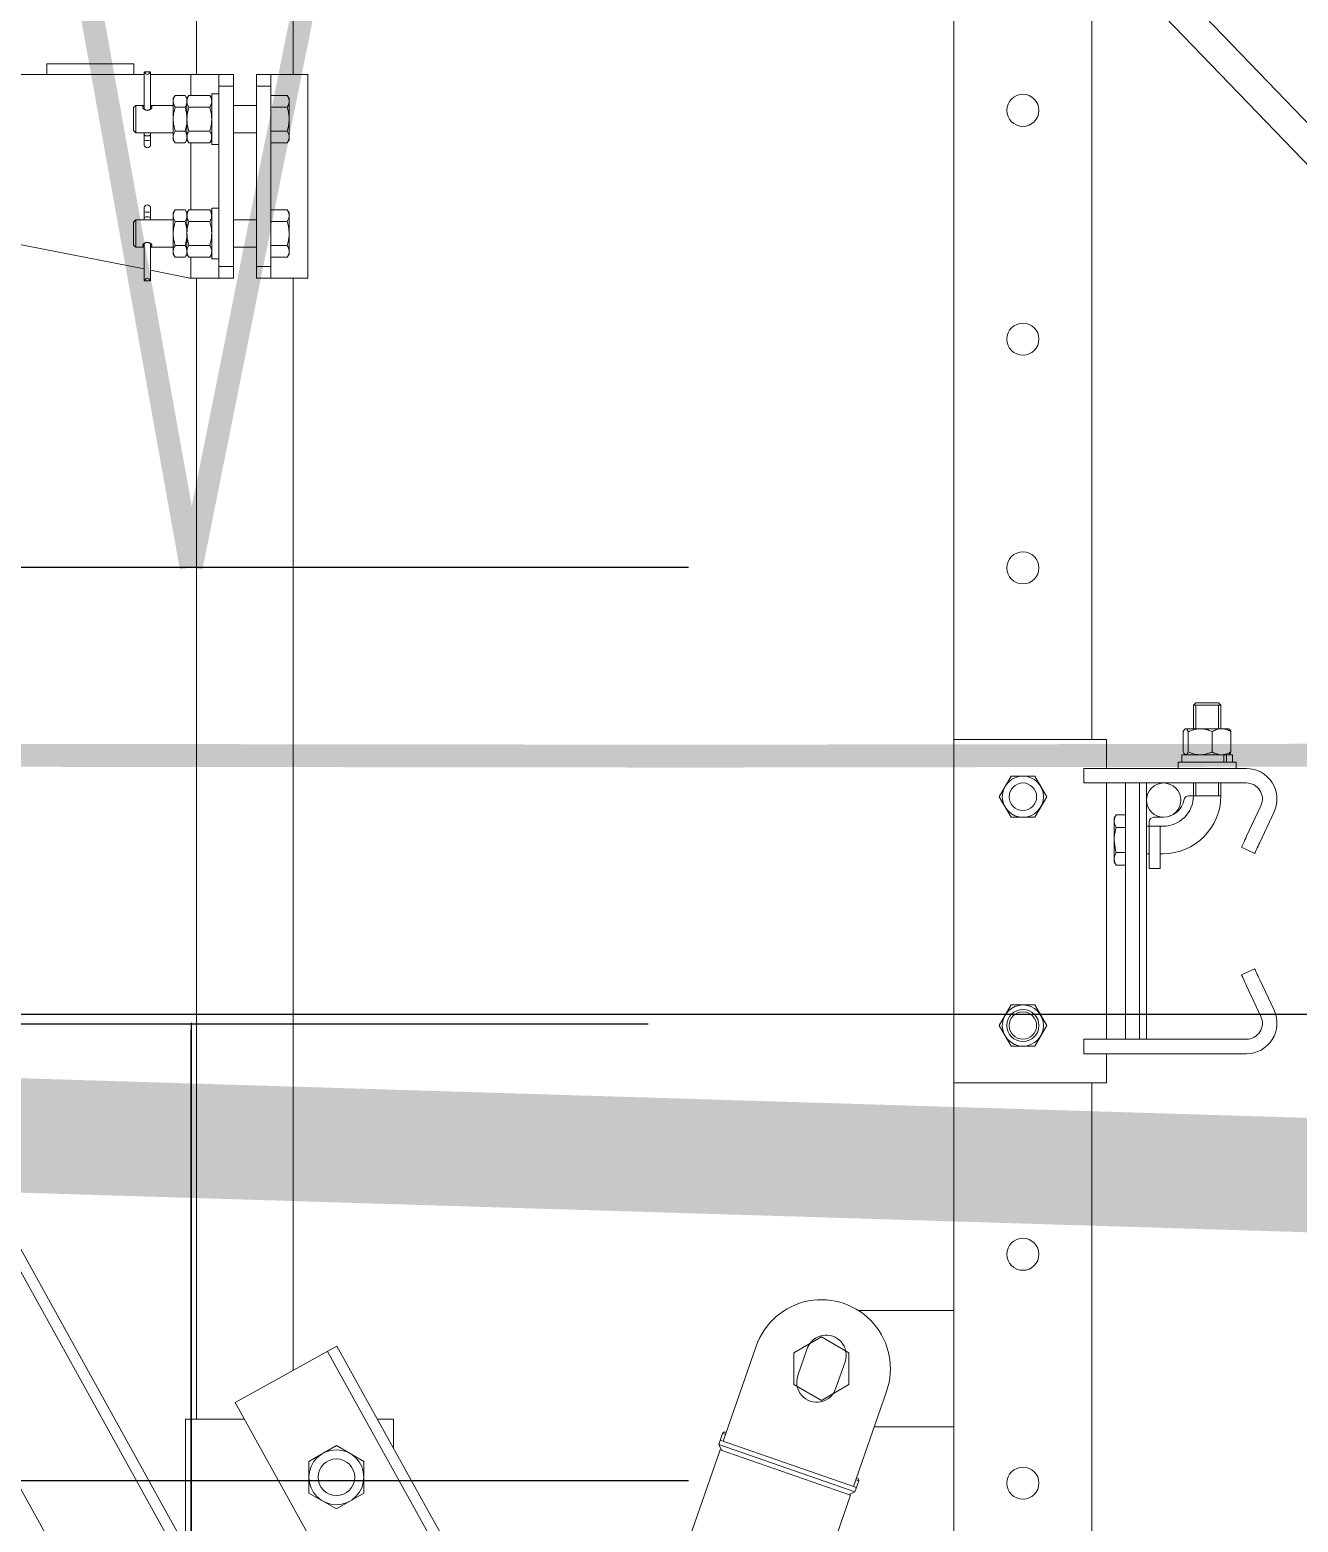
# Model space of a CAD drawing. Header units: millimetres. Extents: x -37020 to 35906, y -101 to 52234.
# Drawn here: x -218.463 to -217.908, y 321.758 to 322.41 of the extents above; entities that cross this region are included whole.
import ezdxf

# ---------------------------------------------------------------- set-up
doc = ezdxf.new("R2010")
doc.units = ezdxf.units.MM
doc.linetypes.add('CENTROX2', pattern=[101.6, 63.5, -12.7, 12.7, -12.7])
for name, color, linetype in [('Catenaria', 2, 'Continuous'), ('Eje unifilar', 4, 'CENTROX2'), ('Porticos existentes lado puente', 5, 'Continuous')]:
    doc.layers.add(name, color=color, linetype=linetype)

msp = doc.modelspace()

# ---------------------------------------------------------------- linework, layer by layer
at = {"color": 251, "linetype": 'Continuous', "lineweight": 15}
for p, q in [((-218.28445, 322.76511), (-217.83766, 322.30053)), ((-217.84008, 322.28473), (-218.2848, 322.74716)), ((-218.38973, 322.74437), (-218.38973, 322.39091)), ((-218.34752, 322.74437), (-218.34752, 322.39091)), ((-218.05877, 321.1418), (-218.05877, 322.42531)), ((-217.99847, 322.42531), (-217.99847, 322.10031)), ((-218.45521, 322.39567), (-218.41721, 322.39567)), ((-218.45521, 322.39091), (-218.45521, 322.39567)), ((-218.41721, 322.39091), (-218.41721, 322.39567)), ((-218.41267, 322.39091), (-218.46996, 322.39091)), ((-218.41267, 322.37582), (-218.41267, 322.39183)), ((-218.41267, 322.37582), (-218.41267, 322.39181)), ((-218.41241, 322.39215), (-218.41008, 322.39215)), ((-218.40982, 322.37582), (-218.40982, 322.39183)), ((-218.40982, 322.39181), (-218.40982, 322.37582)), ((-218.39221, 322.39091), (-218.40982, 322.39091)), ((-218.39221, 322.39091), (-218.38243, 322.39091)), ((-218.39221, 322.39091), (-218.39221, 322.38186)), ((-218.38243, 322.39091), (-218.37994, 322.39091)), ((-218.37994, 322.39091), (-218.37994, 322.38591)), ((-218.37359, 322.39091), (-218.37994, 322.39091)), ((-218.37359, 322.38591), (-218.37359, 322.39091)), ((-218.36359, 322.39091), (-218.36359, 322.38591)), ((-218.35724, 322.39091), (-218.36359, 322.39091)), ((-218.35724, 322.39091), (-218.35476, 322.39091)), ((-218.35724, 322.38591), (-218.35724, 322.39091)), ((-218.35476, 322.39091), (-218.34114, 322.39091)), ((-218.34114, 322.39091), (-218.34114, 322.30201)), ((-218.39992, 322.38046), (-218.39912, 322.38186)), ((-218.39472, 322.38186), (-218.39912, 322.38186)), ((-218.39472, 322.38186), (-218.39392, 322.38046)), ((-218.39392, 322.38046), (-218.39312, 322.38186)), ((-218.39312, 322.38186), (-218.38392, 322.38186)), ((-218.38392, 322.38186), (-218.38312, 322.38046)), ((-218.38312, 322.3825), (-218.37994, 322.3825)), ((-218.38312, 322.36043), (-218.38312, 322.3825)), ((-218.37994, 322.30701), (-218.37994, 322.38591)), ((-218.37994, 322.38591), (-218.37359, 322.38591)), ((-218.37994, 322.36043), (-218.37994, 322.3825)), ((-218.37359, 322.30701), (-218.37359, 322.38591)), ((-218.36359, 322.30701), (-218.36359, 322.38591)), ((-218.36359, 322.38591), (-218.35724, 322.38591)), ((-218.35724, 322.30701), (-218.35724, 322.38591)), ((-218.35724, 322.38186), (-218.3501, 322.38186)), ((-218.3501, 322.38186), (-218.34929, 322.38046)), ((-218.41724, 322.3765), (-218.41628, 322.37746)), ((-218.41724, 322.36643), (-218.41724, 322.3765)), ((-218.41628, 322.37746), (-218.41267, 322.37746)), ((-218.41628, 322.36546), (-218.41628, 322.37746)), ((-218.40982, 322.37746), (-218.39992, 322.37746)), ((-218.39992, 322.37926), (-218.39992, 322.38046)), ((-218.39992, 322.37926), (-218.39992, 322.37146)), ((-218.39472, 322.37666), (-218.39912, 322.37666)), ((-218.39392, 322.38046), (-218.39392, 322.37926)), ((-218.39392, 322.37926), (-218.39392, 322.37146)), ((-218.39312, 322.37666), (-218.38392, 322.37666)), ((-218.37359, 322.37746), (-218.36359, 322.37746)), ((-218.35724, 322.37666), (-218.3501, 322.37666)), ((-218.34929, 322.38046), (-218.34929, 322.37926)), ((-218.34929, 322.37926), (-218.34929, 322.37146)), ((-218.39992, 322.36367), (-218.39992, 322.37146)), ((-218.39392, 322.37146), (-218.39392, 322.36367)), ((-218.34929, 322.37146), (-218.34929, 322.36367)), ((-218.41628, 322.36546), (-218.41724, 322.36643)), ((-218.39992, 322.36546), (-218.41628, 322.36546)), ((-218.41267, 322.36475), (-218.41267, 322.36546)), ((-218.41267, 322.36473), (-218.41267, 322.36546)), ((-218.41267, 322.36192), (-218.41267, 322.36475)), ((-218.41267, 322.36475), (-218.41267, 322.36473)), ((-218.41267, 322.36192), (-218.41267, 322.36473)), ((-218.41267, 322.36473), (-218.41258, 322.36458)), ((-218.41267, 322.36017), (-218.41267, 322.36192)), ((-218.41267, 322.36013), (-218.41267, 322.36192)), ((-218.41267, 322.36192), (-218.41267, 322.36192)), ((-218.41258, 322.36458), (-218.41243, 322.36445)), ((-218.41243, 322.36445), (-218.41223, 322.36433)), ((-218.41223, 322.36433), (-218.41198, 322.36424)), ((-218.41198, 322.36424), (-218.4117, 322.36418)), ((-218.4117, 322.36418), (-218.4114, 322.36414)), ((-218.4114, 322.36414), (-218.41109, 322.36414)), ((-218.41109, 322.36414), (-218.41079, 322.36418)), ((-218.41079, 322.36418), (-218.41051, 322.36424)), ((-218.41051, 322.36424), (-218.41026, 322.36433)), ((-218.41026, 322.36433), (-218.41006, 322.36445)), ((-218.41006, 322.36445), (-218.40991, 322.36458)), ((-218.40991, 322.36458), (-218.40982, 322.36473)), ((-218.40982, 322.36546), (-218.40982, 322.36475)), ((-218.40982, 322.36473), (-218.40982, 322.36546)), ((-218.40982, 322.36475), (-218.40982, 322.36192)), ((-218.40982, 322.36473), (-218.40982, 322.36475)), ((-218.40982, 322.36192), (-218.40982, 322.36473)), ((-218.40982, 322.36192), (-218.40982, 322.36017)), ((-218.40982, 322.36013), (-218.40982, 322.36192)), ((-218.40982, 322.36192), (-218.40982, 322.36192)), ((-218.39992, 322.36246), (-218.39992, 322.36367)), ((-218.39912, 322.36107), (-218.39992, 322.36246)), ((-218.39472, 322.36627), (-218.39912, 322.36627)), ((-218.39392, 322.36246), (-218.39472, 322.36107)), ((-218.39392, 322.36367), (-218.39392, 322.36246)), ((-218.39312, 322.36107), (-218.39392, 322.36246)), ((-218.39312, 322.36627), (-218.38392, 322.36627)), ((-218.38312, 322.36246), (-218.38392, 322.36107)), ((-218.36359, 322.36546), (-218.37359, 322.36546)), ((-218.35724, 322.36627), (-218.3501, 322.36627)), ((-218.34929, 322.36246), (-218.3501, 322.36107)), ((-218.34929, 322.36367), (-218.34929, 322.36246)), ((-218.39472, 322.36107), (-218.39912, 322.36107)), ((-218.39312, 322.36107), (-218.38392, 322.36107)), ((-218.39221, 322.36107), (-218.39221, 322.33186)), ((-218.37994, 322.36043), (-218.38312, 322.36043)), ((-218.35724, 322.36107), (-218.3501, 322.36107)), ((-218.41267, 322.3328), (-218.41267, 322.33101)), ((-218.41267, 322.33276), (-218.41267, 322.33101)), ((-218.41267, 322.33101), (-218.41267, 322.33101)), ((-218.41267, 322.33101), (-218.41267, 322.3282)), ((-218.41267, 322.33101), (-218.41267, 322.32818)), ((-218.40982, 322.3328), (-218.40982, 322.33101)), ((-218.40982, 322.33101), (-218.40982, 322.33276)), ((-218.40982, 322.33101), (-218.40982, 322.33101)), ((-218.40982, 322.33101), (-218.40982, 322.3282)), ((-218.40982, 322.32818), (-218.40982, 322.33101)), ((-218.39912, 322.33186), (-218.39992, 322.33046)), ((-218.39992, 322.33046), (-218.39992, 322.32926)), ((-218.39992, 322.32926), (-218.39992, 322.32146)), ((-218.39472, 322.33186), (-218.39912, 322.33186)), ((-218.39392, 322.33046), (-218.39472, 322.33186)), ((-218.39312, 322.33186), (-218.39392, 322.33046)), ((-218.39392, 322.32926), (-218.39392, 322.33046)), ((-218.39392, 322.32146), (-218.39392, 322.32926)), ((-218.39312, 322.33186), (-218.38392, 322.33186)), ((-218.38312, 322.33046), (-218.38392, 322.33186)), ((-218.38312, 322.3325), (-218.38312, 322.31043)), ((-218.37994, 322.3325), (-218.38312, 322.3325)), ((-218.37994, 322.3325), (-218.37994, 322.31043)), ((-218.35724, 322.33186), (-218.3501, 322.33186)), ((-218.34929, 322.33046), (-218.3501, 322.33186)), ((-218.34929, 322.32926), (-218.34929, 322.33046)), ((-218.34929, 322.32146), (-218.34929, 322.32926)), ((-218.41628, 322.32746), (-218.41724, 322.3265)), ((-218.41724, 322.3265), (-218.41724, 322.31643)), ((-218.39992, 322.32746), (-218.41628, 322.32746)), ((-218.41628, 322.32746), (-218.41628, 322.31546)), ((-218.41267, 322.3282), (-218.41258, 322.32835)), ((-218.41267, 322.32818), (-218.41267, 322.3282)), ((-218.41267, 322.3282), (-218.41267, 322.32746)), ((-218.41267, 322.32818), (-218.41267, 322.32746)), ((-218.41258, 322.32835), (-218.41243, 322.32848)), ((-218.41243, 322.32848), (-218.41223, 322.3286)), ((-218.41223, 322.3286), (-218.41198, 322.32869)), ((-218.41198, 322.32869), (-218.4117, 322.32875)), ((-218.4117, 322.32875), (-218.4114, 322.32879)), ((-218.4114, 322.32879), (-218.41109, 322.32879)), ((-218.41109, 322.32879), (-218.41079, 322.32875)), ((-218.41079, 322.32875), (-218.41051, 322.32869)), ((-218.41051, 322.32869), (-218.41026, 322.3286)), ((-218.41026, 322.3286), (-218.41006, 322.32848)), ((-218.41006, 322.32848), (-218.40991, 322.32835)), ((-218.40991, 322.32835), (-218.40982, 322.3282)), ((-218.40982, 322.3282), (-218.40982, 322.32818)), ((-218.40982, 322.3282), (-218.40982, 322.32746)), ((-218.40982, 322.32746), (-218.40982, 322.32818)), ((-218.39472, 322.32666), (-218.39912, 322.32666)), ((-218.39312, 322.32666), (-218.38392, 322.32666)), ((-218.36359, 322.32746), (-218.37359, 322.32746)), ((-218.35724, 322.32666), (-218.3501, 322.32666)), ((-218.41267, 322.30597), (-218.46996, 322.31732)), ((-218.41724, 322.31643), (-218.41628, 322.31546)), ((-218.41267, 322.31711), (-218.41267, 322.3011)), ((-218.41267, 322.31711), (-218.41267, 322.30112)), ((-218.40982, 322.31711), (-218.40982, 322.3011)), ((-218.40982, 322.30112), (-218.40982, 322.31711)), ((-218.39992, 322.31367), (-218.39992, 322.32146)), ((-218.39472, 322.31627), (-218.39912, 322.31627)), ((-218.39392, 322.31367), (-218.39392, 322.32146)), ((-218.39312, 322.31627), (-218.38392, 322.31627)), ((-218.35724, 322.31627), (-218.3501, 322.31627)), ((-218.34929, 322.31367), (-218.34929, 322.32146)), ((-218.41628, 322.31546), (-218.41267, 322.31546)), ((-218.40982, 322.31546), (-218.39992, 322.31546)), ((-218.39992, 322.31367), (-218.39992, 322.31246)), ((-218.39992, 322.31246), (-218.39912, 322.31107)), ((-218.39472, 322.31107), (-218.39912, 322.31107)), ((-218.39472, 322.31107), (-218.39392, 322.31246)), ((-218.39392, 322.31246), (-218.39392, 322.31367)), ((-218.39392, 322.31246), (-218.39312, 322.31107)), ((-218.39312, 322.31107), (-218.38392, 322.31107)), ((-218.39221, 322.31107), (-218.39221, 322.30201)), ((-218.38392, 322.31107), (-218.38312, 322.31246)), ((-218.38312, 322.31043), (-218.37994, 322.31043)), ((-218.37359, 322.31546), (-218.36359, 322.31546)), ((-218.35724, 322.31107), (-218.3501, 322.31107)), ((-218.3501, 322.31107), (-218.34929, 322.31246)), ((-218.34929, 322.31246), (-218.34929, 322.31367)), ((-218.39271, 322.30201), (-218.40982, 322.30541)), ((-218.37994, 322.30701), (-218.37994, 322.30201)), ((-218.37359, 322.30701), (-218.37994, 322.30701)), ((-218.37359, 322.30201), (-218.37359, 322.30701)), ((-218.36359, 322.30701), (-218.36359, 322.30201)), ((-218.35724, 322.30701), (-218.36359, 322.30701)), ((-218.35724, 322.30201), (-218.35724, 322.30701)), ((-218.41241, 322.30078), (-218.41008, 322.30078)), ((-218.39271, 322.30201), (-218.38243, 322.30201)), ((-218.38973, 322.30201), (-218.38973, 321.80327)), ((-218.38243, 322.30201), (-218.37994, 322.30201)), ((-218.37994, 322.30201), (-218.37359, 322.30201)), ((-218.36359, 322.30201), (-218.35724, 322.30201)), ((-218.35724, 322.30201), (-218.35476, 322.30201)), ((-218.35476, 322.30201), (-218.34114, 322.30201)), ((-218.34752, 322.30201), (-218.34752, 321.82456)), ((-217.95412, 322.1154), (-217.95312, 322.1164)), ((-217.95412, 322.10502), (-217.95412, 322.1154)), ((-217.95412, 322.1154), (-217.94212, 322.1154)), ((-217.94312, 322.1164), (-217.95312, 322.1164)), ((-217.95312, 322.10502), (-217.95312, 322.1154)), ((-217.94312, 322.1164), (-217.94212, 322.1154)), ((-217.94312, 322.1154), (-217.94312, 322.10502)), ((-217.94212, 322.1154), (-217.94212, 322.10502)), ((-217.95855, 322.09491), (-217.95855, 322.10375)), ((-217.95788, 322.10482), (-217.95765, 322.10502)), ((-217.95765, 322.10502), (-217.95746, 322.10502)), ((-217.95746, 322.10502), (-217.95115, 322.10502)), ((-217.95636, 322.09491), (-217.95636, 322.10375)), ((-217.95115, 322.10502), (-217.94182, 322.10502)), ((-217.94594, 322.09491), (-217.94594, 322.10375)), ((-217.94182, 322.10502), (-217.9386, 322.10502)), ((-217.9386, 322.10502), (-217.93836, 322.10482)), ((-217.93769, 322.09491), (-217.93769, 322.10375)), ((-218.05862, 322.10031), (-217.99212, 322.10031)), ((-217.99212, 322.10031), (-217.99212, 322.08766)), ((-217.96082, 322.08766), (-217.96082, 322.09046)), ((-217.93542, 322.09046), (-217.96082, 322.09046)), ((-217.95916, 322.09046), (-217.95916, 322.09364)), ((-217.94088, 322.09364), (-217.95916, 322.09364)), ((-217.95765, 322.09364), (-217.95788, 322.09384)), ((-217.94088, 322.09364), (-217.94088, 322.09046)), ((-217.94082, 322.09364), (-217.93967, 322.09364)), ((-217.93967, 322.09364), (-217.93967, 322.09046)), ((-217.93708, 322.09364), (-217.93967, 322.09364)), ((-217.93836, 322.09384), (-217.9386, 322.09364)), ((-217.93708, 322.09364), (-217.93708, 322.09046)), ((-217.93542, 322.09046), (-217.93542, 322.08766)), ((-218.03901, 322.07531), (-218.03382, 322.08431)), ((-218.03382, 322.08431), (-218.02342, 322.08431)), ((-218.02342, 322.08431), (-218.01823, 322.07531)), ((-218.00195, 322.08766), (-218.00195, 322.08131)), ((-217.93097, 322.08766), (-218.00195, 322.08766)), ((-217.93097, 322.08131), (-218.00195, 322.08131)), ((-217.99212, 322.08131), (-217.99212, 321.96931)), ((-217.9838, 321.96931), (-217.9838, 322.08131)), ((-217.97762, 322.08131), (-217.97762, 321.96931)), ((-217.97462, 322.08131), (-217.97462, 321.96931)), ((-217.95412, 322.0757), (-217.95412, 322.08131)), ((-217.95312, 322.0757), (-217.95312, 322.08131)), ((-217.94312, 322.08131), (-217.94312, 322.0757)), ((-217.94212, 322.08131), (-217.94212, 322.0757)), ((-218.03382, 322.06631), (-218.03901, 322.07531)), ((-218.01823, 322.07531), (-218.02342, 322.06631)), ((-217.95621, 322.0757), (-217.95412, 322.0757)), ((-217.94212, 322.0757), (-217.95412, 322.0757)), ((-217.92463, 322.07135), (-217.93084, 322.05802)), ((-217.92509, 322.05534), (-217.91887, 322.06867)), ((-218.02342, 322.06631), (-218.03382, 322.06631)), ((-217.98872, 322.0659), (-217.98787, 322.06737)), ((-217.98872, 322.0659), (-217.98872, 322.06463)), ((-217.98872, 322.06463), (-217.98872, 322.0564)), ((-217.98787, 322.06737), (-217.9838, 322.06737)), ((-217.98787, 322.06189), (-217.9838, 322.06189)), ((-217.97464, 322.0624), (-217.97342, 322.0624)), ((-217.97342, 322.0624), (-217.97342, 322.06431)), ((-217.96742, 322.0624), (-217.97342, 322.0624)), ((-217.96867, 322.0624), (-217.97342, 322.0624)), ((-217.97342, 322.0624), (-217.97342, 322.0439)), ((-217.97142, 322.06631), (-217.96742, 322.06631)), ((-217.96867, 322.0624), (-217.96867, 322.0439)), ((-217.96742, 322.06631), (-217.96713, 322.06632)), ((-217.98872, 322.0564), (-217.98872, 322.04817)), ((-217.93195, 322.05565), (-217.93227, 322.05496)), ((-217.9316, 322.0564), (-217.93195, 322.05565)), ((-217.93122, 322.0572), (-217.9316, 322.0564)), ((-217.93084, 322.05802), (-217.93122, 322.0572)), ((-217.92547, 322.05452), (-217.92509, 322.05534)), ((-217.98787, 322.05092), (-217.9838, 322.05092)), ((-217.97342, 322.0504), (-217.97462, 322.0504)), ((-217.96742, 322.0504), (-217.96867, 322.0504)), ((-217.93304, 322.0533), (-217.93308, 322.05323)), ((-217.93308, 322.05323), (-217.92732, 322.05054)), ((-217.93294, 322.05352), (-217.93304, 322.0533)), ((-217.93278, 322.05388), (-217.93294, 322.05352)), ((-217.93255, 322.05436), (-217.93278, 322.05388)), ((-217.93227, 322.05496), (-217.93255, 322.05436)), ((-217.92732, 322.05054), (-217.92729, 322.05062)), ((-217.92729, 322.05062), (-217.92719, 322.05084)), ((-217.92719, 322.05084), (-217.92702, 322.0512)), ((-217.92702, 322.0512), (-217.92679, 322.05168)), ((-217.92679, 322.05168), (-217.92652, 322.05228)), ((-217.92652, 322.05228), (-217.9262, 322.05296)), ((-217.9262, 322.05296), (-217.92584, 322.05372)), ((-217.92584, 322.05372), (-217.92547, 322.05452)), ((-217.98872, 322.04817), (-217.98872, 322.0469)), ((-217.98787, 322.04543), (-217.98872, 322.0469)), ((-217.98787, 322.04543), (-217.9838, 322.04543)), ((-217.96867, 322.0439), (-217.97342, 322.0439)), ((-217.93651, 320.91145), (-218.54253, 322.00472)), ((-217.93236, 320.91375), (-218.53837, 322.00702)), ((-217.92732, 322.00008), (-217.93308, 321.9974)), ((-217.93308, 321.9974), (-217.93304, 321.99732)), ((-217.93304, 321.99732), (-217.93294, 321.9971)), ((-217.93294, 321.9971), (-217.93278, 321.99674)), ((-217.93278, 321.99674), (-217.93255, 321.99626)), ((-217.92729, 322.00001), (-217.92732, 322.00008)), ((-217.92719, 321.99979), (-217.92729, 322.00001)), ((-217.92702, 321.99943), (-217.92719, 321.99979)), ((-217.92679, 321.99894), (-217.92702, 321.99943)), ((-217.92652, 321.99835), (-217.92679, 321.99894)), ((-217.9262, 321.99766), (-217.92652, 321.99835)), ((-217.92584, 321.9969), (-217.9262, 321.99766)), ((-217.92547, 321.9961), (-217.92584, 321.9969)), ((-217.93255, 321.99626), (-217.93227, 321.99566)), ((-217.93227, 321.99566), (-217.93195, 321.99498)), ((-217.93195, 321.99498), (-217.9316, 321.99422)), ((-217.9316, 321.99422), (-217.93122, 321.99342)), ((-217.93122, 321.99342), (-217.93084, 321.9926)), ((-217.93084, 321.9926), (-217.92463, 321.97927)), ((-217.92509, 321.99528), (-217.92547, 321.9961)), ((-217.91887, 321.98195), (-217.92509, 321.99528)), ((-218.03901, 321.97531), (-218.03382, 321.98431)), ((-218.03382, 321.98431), (-218.02342, 321.98431)), ((-218.02342, 321.98431), (-218.01823, 321.97531)), ((-217.97679, 320.88912), (-218.5828, 321.98239)), ((-218.03382, 321.96631), (-218.03901, 321.97531)), ((-218.01823, 321.97531), (-218.02342, 321.96631)), ((-218.02342, 321.96631), (-218.03382, 321.96631)), ((-218.00195, 321.96296), (-218.00195, 321.96931)), ((-217.93097, 321.96931), (-218.00195, 321.96931)), ((-217.93097, 321.96296), (-218.00195, 321.96296)), ((-217.99212, 321.96296), (-217.99212, 321.95031)), ((-218.05862, 321.95031), (-217.99212, 321.95031)), ((-217.99847, 321.95031), (-217.99847, 321.03302)), ((-218.10043, 321.85071), (-218.05877, 321.85071)), ((-218.05877, 321.85071), (-218.05877, 321.79991)), ((-218.32837, 321.83518), (-218.3728, 321.81055)), ((-217.72236, 320.7419), (-218.32837, 321.83518)), ((-218.14515, 321.83522), (-218.1596, 321.79366)), ((-218.12867, 321.83224), (-218.11667, 321.83917)), ((-218.12288, 321.83409), (-218.12699, 321.82228)), ((-218.11667, 321.83917), (-218.10467, 321.83224)), ((-217.72651, 320.7396), (-218.33252, 321.83287)), ((-218.12867, 321.81838), (-218.12867, 321.83224)), ((-218.10635, 321.82834), (-218.11046, 321.81653)), ((-218.10467, 321.83224), (-218.10467, 321.81838)), ((-218.11667, 321.81146), (-218.12867, 321.81838)), ((-218.10467, 321.81838), (-218.11667, 321.81146)), ((-218.08819, 321.81541), (-218.10265, 321.77385)), ((-217.76679, 320.71727), (-218.3728, 321.81055)), ((-218.39463, 321.80327), (-218.36877, 321.80327)), ((-218.39463, 321.75247), (-218.39463, 321.80327)), ((-218.31068, 321.80327), (-218.30362, 321.80327)), ((-218.30362, 321.80327), (-218.30362, 321.79053)), ((-218.15989, 321.79693), (-218.16153, 321.79221)), ((-218.15989, 321.79693), (-218.15862, 321.79649)), ((-218.15829, 321.79744), (-218.15862, 321.79755)), ((-218.09358, 321.79991), (-218.05877, 321.79991)), ((-218.34062, 321.7848), (-218.32862, 321.79173)), ((-218.32862, 321.79173), (-218.31662, 321.7848)), ((-218.26003, 321.50488), (-218.16091, 321.78988)), ((-218.10203, 321.77152), (-218.16153, 321.79221)), ((-218.16153, 321.79221), (-218.1603, 321.78967)), ((-218.16091, 321.78988), (-218.10396, 321.77007)), ((-218.10137, 321.77341), (-218.16088, 321.7941)), ((-218.34062, 321.77094), (-218.34062, 321.7848)), ((-218.31662, 321.7848), (-218.31662, 321.77094)), ((-218.10039, 321.77624), (-218.10203, 321.77152)), ((-218.10039, 321.77624), (-218.10166, 321.77668)), ((-218.10133, 321.77763), (-218.101, 321.77751)), ((-218.32862, 321.76402), (-218.34062, 321.77094)), ((-218.31662, 321.77094), (-218.32862, 321.76402)), ((-218.10396, 321.77007), (-218.2208, 321.43411)), ((-218.10203, 321.77152), (-218.10457, 321.77029))]:
    msp.add_line(p, q, dxfattribs=at)
for centre, radius in [((-218.02862, 322.37531), 0.007), ((-218.02862, 322.27531), 0.007), ((-218.02862, 322.17531), 0.007), ((-218.02862, 322.07531), 0.009), ((-218.02862, 322.07531), 0.006), ((-217.96712, 322.07381), 0.0075), ((-218.02862, 321.97531), 0.009), ((-218.02862, 321.97531), 0.007), ((-218.02862, 321.97531), 0.006), ((-218.02862, 321.87531), 0.007), ((-218.32862, 321.77787), 0.012), ((-218.32862, 321.77787), 0.008), ((-218.02862, 321.77531), 0.007)]:
    msp.add_circle(centre, radius, dxfattribs=at)
for centre, radius, start, end in [((-218.41124, 322.35711), 0.00502, 73.53574, 106.46426), ((-218.41244, 322.36017), 0.00023, 180, 190.96235), ((-218.41124, 322.36041), 0.00145, 190.96235, 349.03765), ((-218.41005, 322.36017), 0.00023, 349.03765, 0), ((-218.41124, 322.33252), 0.00145, 10.96235, 169.03765), ((-218.41244, 322.33276), 0.00023, 169.03765, 180), ((-218.41124, 322.33582), 0.00502, 253.53574, 286.46426), ((-218.41005, 322.33276), 0.00023, 0, 10.96235), ((-217.93097, 322.07431), 0.01335, 335, 90), ((-217.93097, 322.07431), 0.007, 335, 90), ((-217.96742, 322.0757), 0.0253, 270, 0), ((-217.96742, 322.0757), 0.0133, 270, 0), ((-217.95621, 322.0737), 0.002, 90, 169.88685), ((-217.96742, 322.0757), 0.00939, 270.87203, 349.88935), ((-217.97142, 322.06431), 0.002, 90, 180), ((-217.93097, 321.97631), 0.01335, 270, 25), ((-217.93097, 321.97631), 0.007, 270, 25), ((-218.11667, 321.82531), 0.03015, 340.82309, 160.82309), ((-218.11462, 321.83122), 0.00875, 19.02061, 137.36328), ((-218.11462, 321.83122), 0.00875, 138.49275, 160.82309), ((-218.11462, 321.83122), 0.00875, 340.82309, 17.22681), ((-218.11872, 321.81941), 0.00875, 160.82309, 197.93329), ((-218.11872, 321.81941), 0.00875, 199.02061, 318.49276), ((-218.11872, 321.81941), 0.00875, 319.23382, 340.82309), ((-218.15895, 321.79661), 0.001, 70.82309, 160.82309), ((-218.10133, 321.77657), 0.001, 340.82309, 70.82309)]:
    msp.add_arc(centre, radius, start, end, dxfattribs=at)
at = {"color": 251, "linetype": 'Continuous', "lineweight": 15, "extrusion": (0, 0, -1)}
for centre, major_axis, ratio, start_param, end_param in [((-218.41124, 322.39168), (0.00145, 0), 0.534873, 3.332922, 3.77896), ((-218.41244, 322.39181), (0.00023, 0), 0.534873, 3.141593, 3.332922), ((-218.41124, 322.39387), (0, -0.00289), 0.501149, -0.933429, 0.933429), ((-218.41124, 322.39168), (0.00145, 0), 0.534873, -0.637368, -0.191329), ((-218.41005, 322.39181), (0.00023, 0), 0.534873, -0.191329, 0)]:
    msp.add_ellipse(centre, major_axis=major_axis, ratio=ratio, start_param=start_param, end_param=end_param, dxfattribs=at)
at = {"color": 251, "linetype": 'Continuous', "lineweight": 15}
for centre, major_axis, ratio, start_param, end_param in [((-218.41244, 322.30112), (0.00023, 0), 0.534873, 3.141593, 3.332922), ((-218.41124, 322.30125), (0.00145, 0), 0.534873, 3.332922, 3.77896), ((-218.41124, 322.29906), (0, 0.00289), 0.501149, -0.933429, 0.933429), ((-218.41124, 322.30125), (0.00145, 0), 0.534873, -0.637368, -0.191329), ((-218.41005, 322.30112), (0.00023, 0), 0.534873, -0.191329, 0)]:
    msp.add_ellipse(centre, major_axis=major_axis, ratio=ratio, start_param=start_param, end_param=end_param, dxfattribs=at)
for points, knots in [([(-218.39912, 322.38186), (-218.39918, 322.38175), (-218.3993, 322.38153), (-218.39956, 322.381), (-218.39978, 322.3804), (-218.3999, 322.37975), (-218.39991, 322.37942), (-218.39992, 322.37926)], [0, 0, 0, 0, 0.12856, 0.257217, 0.62628, 0.813145, 1, 1, 1, 1]), ([(-218.39472, 322.38186), (-218.3946, 322.38164), (-218.39431, 322.38111), (-218.39406, 322.3804), (-218.39394, 322.37975), (-218.39393, 322.37942), (-218.39392, 322.37926)], [0, 0, 0, 0, 0.257198, 0.62627, 0.81314, 1, 1, 1, 1]), ([(-218.39312, 322.38186), (-218.39323, 322.38165), (-218.39346, 322.38123), (-218.39371, 322.38058), (-218.39389, 322.37993), (-218.39391, 322.37948), (-218.39392, 322.37926)], [0, 0, 0, 0, 0.247269, 0.495363, 0.746874, 1, 1, 1, 1]), ([(-218.38392, 322.38186), (-218.38381, 322.38165), (-218.38358, 322.38123), (-218.38333, 322.38058), (-218.38315, 322.37993), (-218.38313, 322.37948), (-218.38312, 322.37926)], [0, 0, 0, 0, 0.247269, 0.495363, 0.746874, 1, 1, 1, 1]), ([(-218.34929, 322.37926), (-218.3493, 322.37932), (-218.3493, 322.37958), (-218.34936, 322.38005), (-218.34953, 322.38066), (-218.34977, 322.38126), (-218.34999, 322.38166), (-218.3501, 322.38186)], [0, 0, 0, 0, 0.070056, 0.300425, 0.53083, 0.765392, 1, 1, 1, 1]), ([(-218.41267, 322.37722), (-218.41268, 322.37721), (-218.41277, 322.37719), (-218.41291, 322.37713), (-218.41308, 322.37702), (-218.41319, 322.37689), (-218.41325, 322.37674), (-218.41325, 322.37658), (-218.41319, 322.3764), (-218.41309, 322.37622), (-218.41294, 322.37603), (-218.41274, 322.37586), (-218.41249, 322.37569), (-218.41221, 322.37555), (-218.4119, 322.37544), (-218.41157, 322.37538), (-218.41123, 322.37536), (-218.41091, 322.37538), (-218.41059, 322.37544), (-218.4103, 322.37554), (-218.41003, 322.37568), (-218.40978, 322.37583), (-218.40957, 322.37602), (-218.40941, 322.37621), (-218.4093, 322.3764), (-218.40924, 322.37658), (-218.40924, 322.37675), (-218.4093, 322.37689), (-218.4094, 322.37702), (-218.40956, 322.37712), (-218.4097, 322.37718), (-218.4098, 322.37721), (-218.40982, 322.37721)], [0, 0, 0, 0, 0.003682, 0.039936, 0.076077, 0.113337, 0.148204, 0.184166, 0.217713, 0.25221, 0.286234, 0.321161, 0.356766, 0.393373, 0.429418, 0.466605, 0.501023, 0.536512, 0.56981, 0.604018, 0.638396, 0.673681, 0.709667, 0.746706, 0.782399, 0.81923, 0.85327, 0.888331, 0.92188, 0.956338, 0.991139, 1, 1, 1, 1]), ([(-218.39992, 322.37926), (-218.39991, 322.37902), (-218.39988, 322.37847), (-218.39961, 322.3776), (-218.39928, 322.37697), (-218.39912, 322.37666)], [0, 0, 0, 0, 0.268407, 0.632373, 1, 1, 1, 1]), ([(-218.39992, 322.37146), (-218.39992, 322.37159), (-218.39991, 322.37212), (-218.39985, 322.37305), (-218.39969, 322.37426), (-218.39944, 322.37547), (-218.39923, 322.37626), (-218.39912, 322.37666)], [0, 0, 0, 0, 0.0700556, 0.2998126, 0.5308313, 0.7650256, 1, 1, 1, 1]), ([(-218.39392, 322.37926), (-218.39393, 322.37902), (-218.39396, 322.37847), (-218.39423, 322.3776), (-218.39456, 322.37697), (-218.39472, 322.37666)], [0, 0, 0, 0, 0.268407, 0.632373, 1, 1, 1, 1]), ([(-218.39392, 322.37146), (-218.39392, 322.37159), (-218.39392, 322.37212), (-218.39398, 322.37305), (-218.39415, 322.37426), (-218.3944, 322.37547), (-218.39461, 322.37626), (-218.39472, 322.37666)], [0, 0, 0, 0, 0.0700556, 0.2998126, 0.5308313, 0.7650256, 1, 1, 1, 1]), ([(-218.39392, 322.37926), (-218.39392, 322.3792), (-218.39391, 322.37893), (-218.39385, 322.37847), (-218.39369, 322.37786), (-218.39344, 322.37726), (-218.39323, 322.37686), (-218.39312, 322.37666)], [0, 0, 0, 0, 0.070056, 0.299813, 0.530831, 0.765026, 1, 1, 1, 1]), ([(-218.39312, 322.37666), (-218.39323, 322.37624), (-218.39346, 322.3754), (-218.39371, 322.37411), (-218.39389, 322.3728), (-218.39391, 322.37191), (-218.39392, 322.37146)], [0, 0, 0, 0, 0.247269, 0.495363, 0.746874, 1, 1, 1, 1]), ([(-218.38312, 322.37926), (-218.38312, 322.3792), (-218.38313, 322.37887), (-218.3832, 322.3784), (-218.38336, 322.37787), (-218.38356, 322.37733), (-218.38378, 322.37693), (-218.38392, 322.37666)], [0, 0, 0, 0, 0.070059, 0.376588, 0.530821, 0.683101, 1, 1, 1, 1]), ([(-218.38392, 322.37666), (-218.38381, 322.37624), (-218.38358, 322.3754), (-218.38333, 322.37411), (-218.38315, 322.3728), (-218.38313, 322.37191), (-218.38312, 322.37146)], [0, 0, 0, 0, 0.247269, 0.495363, 0.746874, 1, 1, 1, 1]), ([(-218.3501, 322.37666), (-218.34998, 322.37687), (-218.34975, 322.37729), (-218.3495, 322.37794), (-218.34933, 322.37859), (-218.34931, 322.37904), (-218.34929, 322.37926)], [0, 0, 0, 0, 0.2477112, 0.4953655, 0.7477053, 1, 1, 1, 1]), ([(-218.34929, 322.37146), (-218.3493, 322.37182), (-218.34932, 322.37252), (-218.34942, 322.37357), (-218.3496, 322.37462), (-218.34982, 322.37565), (-218.35001, 322.37633), (-218.3501, 322.37666)], [0, 0, 0, 0, 0.199457, 0.398929, 0.601454, 0.804007, 1, 1, 1, 1]), ([(-218.39912, 322.36627), (-218.39923, 322.36669), (-218.39946, 322.36753), (-218.39971, 322.36882), (-218.39989, 322.37013), (-218.39991, 322.37102), (-218.39992, 322.37146)], [0, 0, 0, 0, 0.247269, 0.495363, 0.746874, 1, 1, 1, 1]), ([(-218.39472, 322.36627), (-218.39461, 322.36669), (-218.39438, 322.36753), (-218.39413, 322.36882), (-218.39395, 322.37013), (-218.39393, 322.37102), (-218.39392, 322.37146)], [0, 0, 0, 0, 0.247711, 0.495365, 0.747705, 1, 1, 1, 1]), ([(-218.39392, 322.37146), (-218.39392, 322.37134), (-218.39391, 322.37081), (-218.39385, 322.36988), (-218.39369, 322.36867), (-218.39344, 322.36746), (-218.39323, 322.36667), (-218.39312, 322.36627)], [0, 0, 0, 0, 0.070056, 0.299813, 0.530831, 0.765026, 1, 1, 1, 1]), ([(-218.38312, 322.37146), (-218.38312, 322.37134), (-218.38312, 322.37081), (-218.38318, 322.36988), (-218.38335, 322.36867), (-218.3836, 322.36746), (-218.38381, 322.36667), (-218.38392, 322.36627)], [0, 0, 0, 0, 0.070056, 0.299813, 0.530831, 0.765026, 1, 1, 1, 1]), ([(-218.3501, 322.36627), (-218.34992, 322.36693), (-218.34966, 322.36792), (-218.34944, 322.36928), (-218.34932, 322.37035), (-218.3493, 322.37108), (-218.34929, 322.37146)], [0, 0, 0, 0, 0.387945, 0.583937, 0.779906, 1, 1, 1, 1]), ([(-218.39992, 322.36367), (-218.39992, 322.36373), (-218.39991, 322.364), (-218.39985, 322.36446), (-218.39969, 322.36507), (-218.39944, 322.36567), (-218.39923, 322.36607), (-218.39912, 322.36627)], [0, 0, 0, 0, 0.070056, 0.299813, 0.530831, 0.765026, 1, 1, 1, 1]), ([(-218.39912, 322.36107), (-218.39923, 322.36128), (-218.39946, 322.3617), (-218.39971, 322.36235), (-218.39989, 322.363), (-218.39991, 322.36345), (-218.39992, 322.36367)], [0, 0, 0, 0, 0.247269, 0.495363, 0.746874, 1, 1, 1, 1]), ([(-218.39392, 322.36367), (-218.39392, 322.36373), (-218.39392, 322.364), (-218.39399, 322.36446), (-218.39415, 322.36507), (-218.3944, 322.36567), (-218.39461, 322.36607), (-218.39472, 322.36627)], [0, 0, 0, 0, 0.070056, 0.300425, 0.53083, 0.765392, 1, 1, 1, 1]), ([(-218.39472, 322.36107), (-218.39461, 322.36128), (-218.39438, 322.3617), (-218.39413, 322.36235), (-218.39395, 322.363), (-218.39393, 322.36345), (-218.39392, 322.36367)], [0, 0, 0, 0, 0.247269, 0.495363, 0.746874, 1, 1, 1, 1]), ([(-218.39312, 322.36627), (-218.39324, 322.36605), (-218.39353, 322.36552), (-218.39377, 322.36481), (-218.3939, 322.36416), (-218.39391, 322.36384), (-218.39392, 322.36367)], [0, 0, 0, 0, 0.257198, 0.62627, 0.81314, 1, 1, 1, 1]), ([(-218.39392, 322.36367), (-218.39391, 322.36343), (-218.39388, 322.36288), (-218.39361, 322.36201), (-218.39328, 322.36139), (-218.39312, 322.36107)], [0, 0, 0, 0, 0.268407, 0.632373, 1, 1, 1, 1]), ([(-218.38392, 322.36627), (-218.3838, 322.36605), (-218.38351, 322.36552), (-218.38326, 322.36481), (-218.38314, 322.36416), (-218.38313, 322.36384), (-218.38312, 322.36367)], [0, 0, 0, 0, 0.257198, 0.62627, 0.81314, 1, 1, 1, 1]), ([(-218.38312, 322.36367), (-218.38313, 322.36343), (-218.38316, 322.36288), (-218.38343, 322.36201), (-218.38376, 322.36139), (-218.38392, 322.36107)], [0, 0, 0, 0, 0.268407, 0.632373, 1, 1, 1, 1]), ([(-218.34929, 322.36367), (-218.3493, 322.36373), (-218.3493, 322.364), (-218.34936, 322.36446), (-218.34953, 322.36507), (-218.34977, 322.36567), (-218.34999, 322.36607), (-218.3501, 322.36627)], [0, 0, 0, 0, 0.070056, 0.300425, 0.53083, 0.765392, 1, 1, 1, 1]), ([(-218.3501, 322.36107), (-218.34998, 322.36128), (-218.34975, 322.3617), (-218.3495, 322.36235), (-218.34933, 322.36301), (-218.34931, 322.36345), (-218.34929, 322.36367)], [0, 0, 0, 0, 0.247711, 0.495365, 0.747705, 1, 1, 1, 1]), ([(-218.39912, 322.33186), (-218.39923, 322.33165), (-218.39946, 322.33123), (-218.39971, 322.33058), (-218.39989, 322.32993), (-218.39991, 322.32948), (-218.39992, 322.32926)], [0, 0, 0, 0, 0.247269, 0.495363, 0.746874, 1, 1, 1, 1]), ([(-218.39992, 322.32926), (-218.39992, 322.3292), (-218.39991, 322.32893), (-218.39985, 322.32847), (-218.39969, 322.32786), (-218.39944, 322.32726), (-218.39923, 322.32686), (-218.39912, 322.32666)], [0, 0, 0, 0, 0.070056, 0.299813, 0.530831, 0.765026, 1, 1, 1, 1]), ([(-218.39472, 322.33186), (-218.39461, 322.33165), (-218.39438, 322.33123), (-218.39413, 322.33058), (-218.39395, 322.32993), (-218.39393, 322.32948), (-218.39392, 322.32926)], [0, 0, 0, 0, 0.247269, 0.495363, 0.746874, 1, 1, 1, 1]), ([(-218.39392, 322.32926), (-218.39392, 322.3292), (-218.39392, 322.32893), (-218.39399, 322.32847), (-218.39415, 322.32786), (-218.3944, 322.32726), (-218.39461, 322.32686), (-218.39472, 322.32666)], [0, 0, 0, 0, 0.070056, 0.300425, 0.53083, 0.765392, 1, 1, 1, 1]), ([(-218.39392, 322.32926), (-218.39391, 322.3295), (-218.39388, 322.33005), (-218.39361, 322.33092), (-218.39328, 322.33154), (-218.39312, 322.33186)], [0, 0, 0, 0, 0.268407, 0.632373, 1, 1, 1, 1]), ([(-218.39312, 322.32666), (-218.39324, 322.32688), (-218.39353, 322.32741), (-218.39377, 322.32812), (-218.3939, 322.32877), (-218.39391, 322.32909), (-218.39392, 322.32926)], [0, 0, 0, 0, 0.257198, 0.62627, 0.81314, 1, 1, 1, 1]), ([(-218.38312, 322.32926), (-218.38313, 322.3295), (-218.38316, 322.33005), (-218.38343, 322.33092), (-218.38376, 322.33154), (-218.38392, 322.33186)], [0, 0, 0, 0, 0.268407, 0.632373, 1, 1, 1, 1]), ([(-218.38392, 322.32666), (-218.3838, 322.32688), (-218.38351, 322.32741), (-218.38326, 322.32812), (-218.38314, 322.32877), (-218.38313, 322.32909), (-218.38312, 322.32926)], [0, 0, 0, 0, 0.257198, 0.62627, 0.81314, 1, 1, 1, 1]), ([(-218.3501, 322.33186), (-218.34998, 322.33165), (-218.34975, 322.33123), (-218.3495, 322.33058), (-218.34933, 322.32992), (-218.34931, 322.32948), (-218.34929, 322.32926)], [0, 0, 0, 0, 0.247711, 0.495365, 0.747705, 1, 1, 1, 1]), ([(-218.34929, 322.32926), (-218.3493, 322.3292), (-218.3493, 322.32893), (-218.34936, 322.32847), (-218.34953, 322.32786), (-218.34977, 322.32726), (-218.34999, 322.32686), (-218.3501, 322.32666)], [0, 0, 0, 0, 0.070056, 0.300425, 0.53083, 0.765392, 1, 1, 1, 1]), ([(-218.39912, 322.32666), (-218.39923, 322.32624), (-218.39946, 322.3254), (-218.39971, 322.32411), (-218.39989, 322.3228), (-218.39991, 322.32191), (-218.39992, 322.32146)], [0, 0, 0, 0, 0.247269, 0.495363, 0.746874, 1, 1, 1, 1]), ([(-218.39472, 322.32666), (-218.39461, 322.32624), (-218.39438, 322.3254), (-218.39413, 322.32411), (-218.39395, 322.3228), (-218.39393, 322.32191), (-218.39392, 322.32146)], [0, 0, 0, 0, 0.247711, 0.495365, 0.747705, 1, 1, 1, 1]), ([(-218.39392, 322.32146), (-218.39392, 322.32159), (-218.39391, 322.32212), (-218.39385, 322.32305), (-218.39369, 322.32426), (-218.39344, 322.32547), (-218.39323, 322.32626), (-218.39312, 322.32666)], [0, 0, 0, 0, 0.070056, 0.299813, 0.530831, 0.765026, 1, 1, 1, 1]), ([(-218.38312, 322.32146), (-218.38312, 322.32159), (-218.38312, 322.32212), (-218.38318, 322.32305), (-218.38335, 322.32426), (-218.3836, 322.32547), (-218.38381, 322.32626), (-218.38392, 322.32666)], [0, 0, 0, 0, 0.070056, 0.299813, 0.530831, 0.765026, 1, 1, 1, 1]), ([(-218.3501, 322.32666), (-218.34992, 322.326), (-218.34966, 322.32501), (-218.34944, 322.32365), (-218.34932, 322.32258), (-218.3493, 322.32185), (-218.34929, 322.32146)], [0, 0, 0, 0, 0.387945, 0.583937, 0.779906, 1, 1, 1, 1]), ([(-218.41267, 322.31571), (-218.41268, 322.31572), (-218.41277, 322.31574), (-218.41291, 322.3158), (-218.41308, 322.31591), (-218.41319, 322.31604), (-218.41325, 322.31619), (-218.41325, 322.31635), (-218.41319, 322.31653), (-218.41309, 322.31671), (-218.41294, 322.3169), (-218.41274, 322.31707), (-218.41249, 322.31724), (-218.41221, 322.31738), (-218.4119, 322.31749), (-218.41157, 322.31755), (-218.41123, 322.31757), (-218.41091, 322.31755), (-218.41059, 322.31749), (-218.4103, 322.31739), (-218.41003, 322.31725), (-218.40978, 322.3171), (-218.40957, 322.31691), (-218.40941, 322.31672), (-218.4093, 322.31653), (-218.40924, 322.31635), (-218.40924, 322.31618), (-218.4093, 322.31604), (-218.4094, 322.31591), (-218.40956, 322.31581), (-218.4097, 322.31575), (-218.4098, 322.31572), (-218.40982, 322.31572)], [0, 0, 0, 0, 0.003682, 0.039936, 0.076077, 0.113337, 0.148204, 0.184166, 0.217713, 0.25221, 0.286234, 0.321161, 0.356766, 0.393373, 0.429418, 0.466605, 0.501023, 0.536512, 0.56981, 0.604018, 0.638396, 0.673681, 0.709667, 0.746706, 0.782399, 0.81923, 0.85327, 0.888331, 0.92188, 0.956338, 0.991139, 1, 1, 1, 1]), ([(-218.39992, 322.32146), (-218.39992, 322.32134), (-218.39991, 322.32081), (-218.39985, 322.31988), (-218.39969, 322.31867), (-218.39944, 322.31746), (-218.39923, 322.31667), (-218.39912, 322.31627)], [0, 0, 0, 0, 0.0700556, 0.2998126, 0.5308313, 0.7650256, 1, 1, 1, 1]), ([(-218.39992, 322.31367), (-218.39991, 322.31391), (-218.39988, 322.31446), (-218.39961, 322.31533), (-218.39928, 322.31596), (-218.39912, 322.31627)], [0, 0, 0, 0, 0.268407, 0.632373, 1, 1, 1, 1]), ([(-218.39392, 322.32146), (-218.39392, 322.32134), (-218.39392, 322.32081), (-218.39398, 322.31988), (-218.39415, 322.31867), (-218.3944, 322.31746), (-218.39461, 322.31667), (-218.39472, 322.31627)], [0, 0, 0, 0, 0.0700556, 0.2998126, 0.5308313, 0.7650256, 1, 1, 1, 1]), ([(-218.39392, 322.31367), (-218.39393, 322.31391), (-218.39396, 322.31446), (-218.39423, 322.31533), (-218.39456, 322.31596), (-218.39472, 322.31627)], [0, 0, 0, 0, 0.268407, 0.632373, 1, 1, 1, 1]), ([(-218.39312, 322.31627), (-218.39323, 322.31669), (-218.39346, 322.31753), (-218.39371, 322.31882), (-218.39389, 322.32013), (-218.39391, 322.32102), (-218.39392, 322.32146)], [0, 0, 0, 0, 0.247269, 0.495363, 0.746874, 1, 1, 1, 1]), ([(-218.39392, 322.31367), (-218.39392, 322.31373), (-218.39391, 322.314), (-218.39385, 322.31446), (-218.39369, 322.31507), (-218.39344, 322.31567), (-218.39323, 322.31607), (-218.39312, 322.31627)], [0, 0, 0, 0, 0.070056, 0.299813, 0.530831, 0.765026, 1, 1, 1, 1]), ([(-218.38392, 322.31627), (-218.38381, 322.31669), (-218.38358, 322.31753), (-218.38333, 322.31882), (-218.38315, 322.32013), (-218.38313, 322.32102), (-218.38312, 322.32146)], [0, 0, 0, 0, 0.247269, 0.495363, 0.746874, 1, 1, 1, 1]), ([(-218.38312, 322.31367), (-218.38312, 322.31373), (-218.38313, 322.31406), (-218.3832, 322.31453), (-218.38336, 322.31506), (-218.38356, 322.3156), (-218.38378, 322.316), (-218.38392, 322.31627)], [0, 0, 0, 0, 0.070059, 0.376588, 0.530821, 0.683101, 1, 1, 1, 1]), ([(-218.34929, 322.32146), (-218.3493, 322.32111), (-218.34932, 322.32041), (-218.34942, 322.31936), (-218.3496, 322.31831), (-218.34982, 322.31728), (-218.35001, 322.3166), (-218.3501, 322.31627)], [0, 0, 0, 0, 0.199457, 0.398929, 0.601454, 0.804007, 1, 1, 1, 1]), ([(-218.3501, 322.31627), (-218.34998, 322.31606), (-218.34975, 322.31564), (-218.3495, 322.31499), (-218.34933, 322.31434), (-218.34931, 322.31389), (-218.34929, 322.31367)], [0, 0, 0, 0, 0.2477112, 0.4953655, 0.7477053, 1, 1, 1, 1]), ([(-218.39912, 322.31107), (-218.39918, 322.31118), (-218.3993, 322.3114), (-218.39956, 322.31193), (-218.39978, 322.31253), (-218.3999, 322.31318), (-218.39991, 322.31351), (-218.39992, 322.31367)], [0, 0, 0, 0, 0.12856, 0.257217, 0.62628, 0.813145, 1, 1, 1, 1]), ([(-218.39472, 322.31107), (-218.3946, 322.31129), (-218.39431, 322.31182), (-218.39406, 322.31253), (-218.39394, 322.31318), (-218.39393, 322.31351), (-218.39392, 322.31367)], [0, 0, 0, 0, 0.257198, 0.62627, 0.81314, 1, 1, 1, 1]), ([(-218.39312, 322.31107), (-218.39323, 322.31128), (-218.39346, 322.3117), (-218.39371, 322.31235), (-218.39389, 322.313), (-218.39391, 322.31345), (-218.39392, 322.31367)], [0, 0, 0, 0, 0.247269, 0.495363, 0.746874, 1, 1, 1, 1]), ([(-218.38392, 322.31107), (-218.38381, 322.31128), (-218.38358, 322.3117), (-218.38333, 322.31235), (-218.38315, 322.313), (-218.38313, 322.31345), (-218.38312, 322.31367)], [0, 0, 0, 0, 0.247269, 0.495363, 0.746874, 1, 1, 1, 1]), ([(-218.34929, 322.31367), (-218.3493, 322.31361), (-218.3493, 322.31335), (-218.34936, 322.31288), (-218.34953, 322.31227), (-218.34977, 322.31167), (-218.34999, 322.31127), (-218.3501, 322.31107)], [0, 0, 0, 0, 0.070056, 0.300425, 0.53083, 0.765392, 1, 1, 1, 1]), ([(-217.95855, 322.10375), (-217.95838, 322.10408), (-217.95803, 322.10476), (-217.95765, 322.10501), (-217.95746, 322.10502), (-217.95746, 322.10502)], [0, 0, 0, 0, 0.484341, 0.986326, 1, 1, 1, 1]), ([(-217.95746, 322.10502), (-217.9573, 322.10497), (-217.95699, 322.10487), (-217.95663, 322.1043), (-217.95642, 322.10387), (-217.95636, 322.10375)], [0, 0, 0, 0, 0.406292, 0.82727, 1, 1, 1, 1]), ([(-217.95636, 322.10375), (-217.95592, 322.10393), (-217.95488, 322.10438), (-217.95314, 322.1049), (-217.95182, 322.10498), (-217.95115, 322.10502)], [0, 0, 0, 0, 0.26546, 0.628076, 1, 1, 1, 1]), ([(-217.95115, 322.10502), (-217.95103, 322.10501), (-217.95025, 322.10501), (-217.94879, 322.1048), (-217.94718, 322.10429), (-217.94625, 322.10388), (-217.94594, 322.10375)], [0, 0, 0, 0, 0.066532, 0.435282, 0.814551, 1, 1, 1, 1]), ([(-217.94594, 322.10375), (-217.9453, 322.10408), (-217.94399, 322.10476), (-217.94257, 322.10501), (-217.94184, 322.10502), (-217.94182, 322.10502)], [0, 0, 0, 0, 0.484341, 0.986326, 1, 1, 1, 1]), ([(-217.94182, 322.10502), (-217.94124, 322.10497), (-217.94006, 322.10487), (-217.9387, 322.1043), (-217.93792, 322.10387), (-217.93769, 322.10375)], [0, 0, 0, 0, 0.406293, 0.82727, 1, 1, 1, 1]), ([(-217.93769, 322.10375), (-217.93786, 322.10411), (-217.93809, 322.10461), (-217.93834, 322.10474), (-217.9384, 322.10477)], [0, 0, 0, 0, 0.7373052, 1, 1, 1, 1]), ([(-217.95855, 322.09491), (-217.95838, 322.09454), (-217.95815, 322.09405), (-217.9579, 322.09392), (-217.95784, 322.09388)], [0, 0, 0, 0, 0.737305, 1, 1, 1, 1]), ([(-217.95746, 322.09364), (-217.9573, 322.09369), (-217.95699, 322.09378), (-217.95663, 322.09435), (-217.95642, 322.09478), (-217.95636, 322.09491)], [0, 0, 0, 0, 0.406292, 0.82727, 1, 1, 1, 1]), ([(-217.95636, 322.09491), (-217.95592, 322.09472), (-217.95488, 322.09427), (-217.95314, 322.09376), (-217.95182, 322.09368), (-217.95115, 322.09364)], [0, 0, 0, 0, 0.26546, 0.628076, 1, 1, 1, 1]), ([(-217.95115, 322.09364), (-217.95103, 322.09364), (-217.95025, 322.09365), (-217.94879, 322.09386), (-217.94718, 322.09436), (-217.94625, 322.09477), (-217.94594, 322.09491)], [0, 0, 0, 0, 0.066532, 0.435282, 0.81455, 1, 1, 1, 1]), ([(-217.94594, 322.09491), (-217.9453, 322.09457), (-217.94399, 322.09389), (-217.94257, 322.09364), (-217.94184, 322.09364), (-217.94182, 322.09364)], [0, 0, 0, 0, 0.484341, 0.986326, 1, 1, 1, 1]), ([(-217.94182, 322.09364), (-217.94124, 322.09369), (-217.94006, 322.09378), (-217.9387, 322.09435), (-217.93792, 322.09478), (-217.93769, 322.09491)], [0, 0, 0, 0, 0.406293, 0.82727, 1, 1, 1, 1]), ([(-217.93769, 322.09491), (-217.93786, 322.09454), (-217.93809, 322.09405), (-217.93834, 322.09392), (-217.9384, 322.09388)], [0, 0, 0, 0, 0.7373052, 1, 1, 1, 1]), ([(-217.98787, 322.06737), (-217.9881, 322.06693), (-217.98858, 322.06603), (-217.98867, 322.0651), (-217.98872, 322.06463)], [0, 0, 0, 0, 0.495458, 1, 1, 1, 1]), ([(-217.98872, 322.06463), (-217.98871, 322.06456), (-217.98871, 322.06407), (-217.98852, 322.06314), (-217.98809, 322.06231), (-217.98787, 322.06189)], [0, 0, 0, 0, 0.070092, 0.5307855, 1, 1, 1, 1]), ([(-217.98787, 322.06189), (-217.98822, 322.06047), (-217.98867, 322.05866), (-217.98871, 322.05681), (-217.98872, 322.0564)], [0, 0, 0, 0, 0.781278, 1, 1, 1, 1]), ([(-217.98872, 322.0564), (-217.9886, 322.05491), (-217.98847, 322.05305), (-217.98796, 322.05126), (-217.98787, 322.05092)], [0, 0, 0, 0, 0.805745, 1, 1, 1, 1]), ([(-217.98787, 322.05092), (-217.9881, 322.05047), (-217.98858, 322.04957), (-217.98867, 322.04864), (-217.98872, 322.04817)], [0, 0, 0, 0, 0.495458, 1, 1, 1, 1]), ([(-217.98872, 322.04817), (-217.98871, 322.04811), (-217.98871, 322.04762), (-217.98852, 322.04669), (-217.98809, 322.04585), (-217.98787, 322.04543)], [0, 0, 0, 0, 0.070092, 0.530785, 1, 1, 1, 1])]:
    msp.add_open_spline(points, degree=3, knots=knots, dxfattribs=at)
at = {"layer": 'Catenaria', "color": 1, "linetype": 'Continuous', "ltscale": 7}
for p, q in [((-218.6093, 322.17561), (-218.17479, 322.17561)), ((-218.62683, 321.97601), (-218.19232, 321.97601)), ((-218.39205, 321.97642), (-218.39205, 319.3331)), ((-218.6093, 321.77642), (-218.17479, 321.77642))]:
    msp.add_line(p, q, dxfattribs=at)
at = {"layer": 'Catenaria', "color": 240, "ltscale": 0.1, "true_color": 0xed1f24}
msp.add_line((-218.39207, 319.4187), (-218.39207, 321.97348), dxfattribs=at)
at = {"layer": 'Catenaria', "color": 1, "linetype": 'Continuous', "ltscale": 7, "const_width": 0.01}
for points in [[(-218.39209, 322.1755), (-218.44888, 322.49219)], [(-218.39209, 322.1755), (-218.32856, 322.49219)]]:
    msp.add_lwpolyline(points, dxfattribs=at)
at = {"layer": 'Catenaria', "color": 90, "ltscale": 0.1, "const_width": 0.01, "elevation": -11.48}
msp.add_lwpolyline([(35.47483, 322.10385), (3.69923, 321.77349), (-52.46169, 322.20832), (-107.41426, 322.12187), (-158.84673, 322.17885), (-218.17348, 322.09305), (-282.05456, 322.16826), (-282.05456, 322.16826), (-342.31774, 318.88639)], dxfattribs=at)
at = {"layer": 'Eje unifilar'}
msp.add_line((-219.22239, 321.98024), (-203.88239, 321.98024), dxfattribs=at)
at = {"layer": 'Porticos existentes lado puente', "color": 5, "ltscale": 0.1, "const_width": 0.05, "elevation": -11.48}
msp.add_lwpolyline([(-158.9341, 319.20821), (-206.25813, 321.55114), (-218.62487, 321.93214)], dxfattribs=at)

doc.saveas('drawing.dxf')
